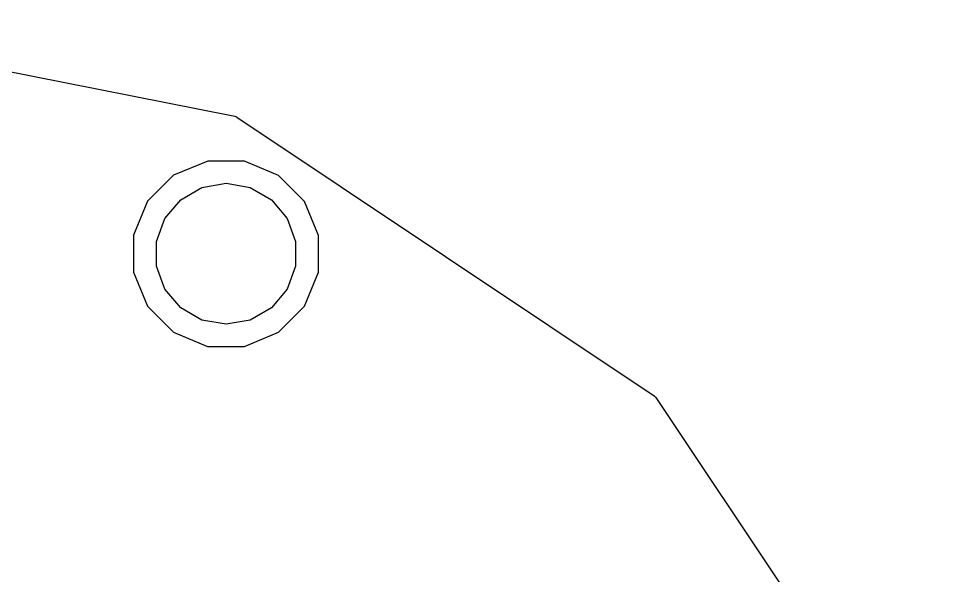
# Model space of a CAD drawing. Extents: x 10 to 287, y -200 to -10.
# Drawn here: x 156.31 to 177.17, y -83.27 to -70.59 of the extents above; entities that cross this region are included whole.
import ezdxf

# ---------------------------------------------------------------- set-up
doc = ezdxf.new("R2010")
doc.units = 0
doc.header["$MEASUREMENT"] = 0
doc.layers.add('BLACK', color=7, linetype='CONTINUOUS')

msp = doc.modelspace()

# ---------------------------------------------------------------- linework, layer by layer
at = {"layer": 'Black'}
for p, q in [((150.025, -70.5854), (161.234, -72.815)), ((161.234, -72.815), (161.236, -72.816)), ((161.236, -72.816), (161.239, -72.8162)), ((161.239, -72.8162), (161.257, -72.824)), ((161.257, -72.824), (161.275, -72.831)), ((161.275, -72.831), (161.277, -72.8328)), ((161.277, -72.8328), (161.279, -72.834)), ((161.279, -72.834), (170.782, -79.1832)), ((160.619, -73.8376), (159.843, -74.1579)), ((161.457, -73.8384), (160.619, -73.8376)), ((162.232, -74.16), (161.457, -73.8384)), ((159.843, -74.1579), (159.25, -74.7504)), ((162.824, -74.7535), (162.232, -74.16)), ((160.004, -74.7156), (160.487, -74.4367)), ((160.487, -74.4367), (161.036, -74.3399)), ((161.036, -74.3399), (161.585, -74.4367)), ((161.585, -74.4367), (162.068, -74.7156)), ((159.25, -74.7504), (158.928, -75.5249)), ((159.645, -75.1429), (160.004, -74.7156)), ((162.068, -74.7156), (162.427, -75.1429)), ((163.144, -75.5285), (162.824, -74.7535)), ((159.454, -75.6671), (159.645, -75.1429)), ((162.427, -75.1429), (162.618, -75.6671)), ((158.928, -75.5249), (158.928, -76.3635)), ((159.454, -76.2249), (159.454, -75.6671)), ((162.618, -75.6671), (162.618, -76.2249)), ((163.144, -76.3671), (163.144, -75.5285)), ((159.645, -76.7491), (159.454, -76.2249)), ((162.618, -76.2249), (162.427, -76.7491)), ((158.928, -76.3635), (159.248, -77.1385)), ((162.822, -77.1416), (163.144, -76.3671)), ((160.004, -77.1764), (159.645, -76.7491)), ((162.427, -76.7491), (162.068, -77.1764)), ((159.248, -77.1385), (159.84, -77.732)), ((160.487, -77.4553), (160.004, -77.1764)), ((162.068, -77.1764), (161.585, -77.4553)), ((162.229, -77.7341), (162.822, -77.1416)), ((161.036, -77.5521), (160.487, -77.4553)), ((161.585, -77.4553), (161.036, -77.5521)), ((159.84, -77.732), (160.615, -78.0536)), ((161.453, -78.0544), (162.229, -77.7341)), ((160.615, -78.0536), (161.453, -78.0544)), ((170.782, -79.1832), (170.784, -79.1852)), ((170.784, -79.1852), (170.786, -79.1864)), ((170.786, -79.1864), (170.8, -79.2004)), ((170.8, -79.2004), (170.814, -79.2137)), ((170.814, -79.2137), (170.815, -79.2163)), ((170.815, -79.2163), (170.817, -79.2183)), ((170.817, -79.2183), (177.166, -88.7206))]:
    msp.add_line(p, q, dxfattribs=at)

doc.saveas('drawing.dxf')
